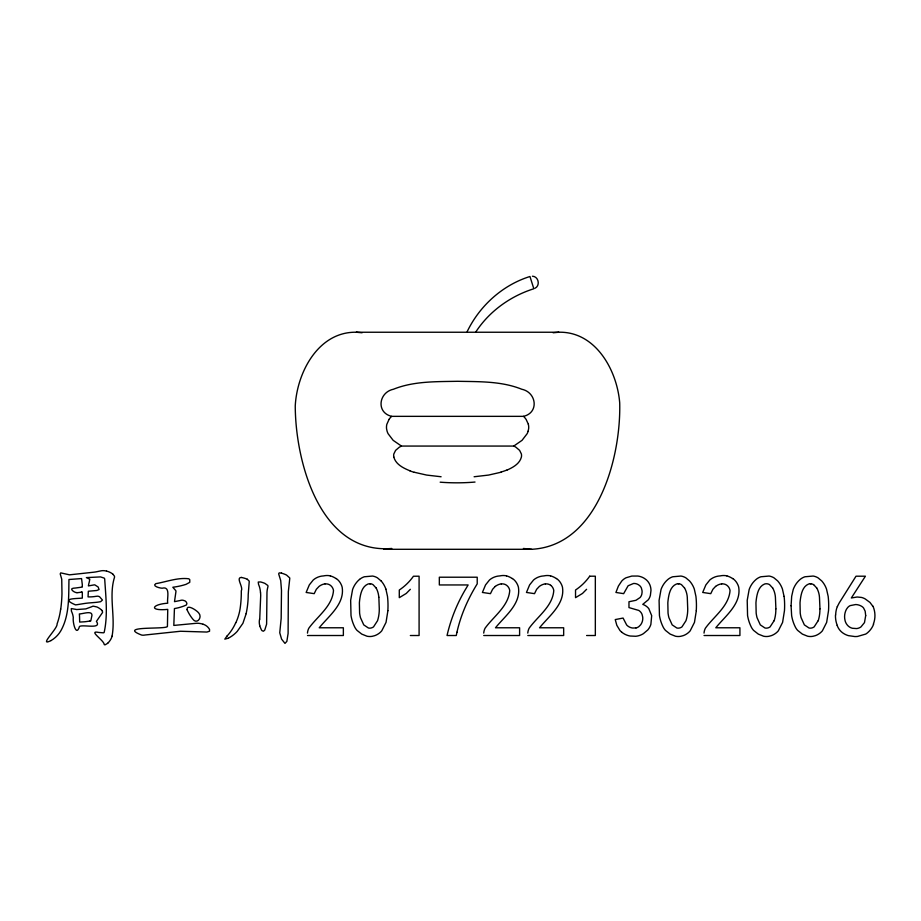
<?xml version="1.0" encoding="UTF-8"?>
<svg xmlns="http://www.w3.org/2000/svg" width="921" height="921" viewBox="0 0 921 921"><rect width="100%" height="100%" fill="white"/><g stroke="black" fill="none" stroke-linecap="round" stroke-linejoin="round"><path stroke-width="1.38" d="M387.902 610.681L386.037 622.389L381.755 630.839A16.164 16.164 0 0 1 376.827 634.742A17.441 17.441 0 0 1 374.594 635.697L372.314 636.296A13.792 13.792 0 0 1 367.007 636.215L361.757 634.109L357.049 630.413A15.012 15.012 0 0 1 354.712 627.017A39.707 39.707 0 0 1 351.235 616.805A33.283 33.283 0 0 1 351.005 615.412L350.659 600.308L352.57 589.624A22.875 22.875 0 0 1 353.376 587.598A23.013 23.013 0 0 1 359.547 579.401M696.334 610.681L694.469 622.389L690.186 630.839A16.164 16.164 0 0 1 685.27 634.742A17.441 17.441 0 0 1 683.037 635.697L680.757 636.296A13.792 13.792 0 0 1 675.438 636.215L670.189 634.109L665.492 630.413A15.012 15.012 0 0 1 663.143 627.017A39.707 39.707 0 0 1 659.666 616.805A33.283 33.283 0 0 1 659.436 615.412L659.091 600.308L661.002 589.624A22.875 22.875 0 0 1 661.808 587.598A23.013 23.013 0 0 1 667.978 579.401A14.736 14.736 0 0 1 672.779 576.765L680.953 576.051A13.539 13.539 0 0 1 685.88 577.858L689.564 580.967A24.073 24.073 0 0 1 694.319 589.095L695.931 596.405A80.921 80.921 0 0 1 696.276 610.669M246.16 613.662L242.914 623.31L237.192 631.426A32.385 32.385 0 0 1 228.097 638.311M112.097 635.985C115.62 616.644 108.574 596.106 114.526 577.214A2.855 2.855 0 0 0 114.342 575.993L112.742 574.036M528.113 431.212L528.619 428.829A12.364 11.409 -73.2 0 0 528.343 424.282M259.722 619.211L260.701 595.576A91.547 91.547 0 0 0 260.608 593.469L260.574 592.836M774.112 620.696L770.094 626.879A7.046 7.046 0 0 1 767.976 627.903L767.538 628.007A5.883 5.883 0 0 1 764.948 627.984L760.309 624.887L757.027 617.634A37.427 37.427 0 0 1 756.164 613.098L755.945 602.898A64.286 64.286 0 0 1 756.279 599.583C757.074 593.849 758.501 586.596 764.453 584.075A6.033 6.033 0 0 1 766.203 583.764A6.435 6.435 0 0 1 767.101 583.799A6.079 6.079 0 0 1 769.576 584.639L772.604 587.932M818.17 620.696L814.152 626.879A7.046 7.046 0 0 1 812.034 627.903L811.608 628.007A5.883 5.883 0 0 1 809.006 627.984L804.367 624.887L801.097 617.634A37.427 37.427 0 0 1 800.222 613.098L800.015 602.898A64.286 64.286 0 0 1 800.349 599.583C801.143 593.849 802.571 586.596 808.511 584.075A6.033 6.033 0 0 1 813.565 584.628M467.177 331.618C479.611 305.853 502.532 285.061 529.955 276.507L533.835 288.757C510.545 296.101 489.523 311.114 476.042 331.606M389.03 419.446L386.843 424.282A12.364 11.455 72.5 0 0 386.567 428.829L387.096 431.212A15.173 13.999 73.4 0 0 388.086 433.676L393.163 440.342L401.441 446.063L513.768 446.063L522.034 440.342L527.146 433.687A15.173 14.045 -73.5 0 0 528.136 431.212M410.34 589.302L406.253 593.446L399.288 597.671L399.288 590.027A54.143 54.143 0 0 0 413.448 576.235L419.09 576.201L419.09 635.513L410.34 635.513M586.596 589.302L582.498 593.446L575.533 597.671L575.533 590.027A54.143 54.143 0 0 0 589.693 576.235M227.119 635.87L224.816 639.139L228.074 638.265M107.722 643.295L105.144 644.792A1.681 1.681 0 0 1 104.234 644.596C104.43 640.832 89.256 631.242 96.993 632.128A78.849 78.849 0 0 0 98.835 632.462L103.382 632.819A1.646 1.646 0 0 0 104.142 632.474C107.987 615.458 105.788 596.486 104.695 578.975A2.303 2.303 0 0 0 104.188 578.1L100.539 576.914L86.378 577.605L89.786 579.228L89.256 582.06A31.97 31.97 0 0 0 88.404 585.917L94.057 584.904A2.809 2.809 0 0 1 94.84 584.893L98.156 587.011L99.065 589.544L96.809 590.488L88.324 591.247L88.048 596.889A38.682 38.682 0 0 0 95.83 596.359L97.419 596.175A5.181 5.181 0 0 1 99.583 596.773L102.438 600.043L100.654 601.678A51.737 51.737 0 0 1 94.725 602.472L88.324 603.013A83.12 83.12 0 0 0 82.245 603.854L77.03 604.694A34.986 34.986 0 0 1 75.453 604.867C60.326 598.316 74.52 598.777 82.314 598.109L82.314 591.984L81.462 592.134M495.245 586.412L492.585 589.302L490.456 593.654L482.397 592.456L485.551 584.916L489.535 579.942A17.211 17.211 0 0 1 497.743 576.132L499.93 575.89A15.553 15.553 0 0 1 506.469 575.832M715.559 586.412L712.889 589.302L710.759 593.654L702.7 592.456L705.866 584.916L709.849 579.942A17.211 17.211 0 0 1 718.046 576.132L720.245 575.89A15.553 15.553 0 0 1 726.784 575.832M534.997 288.273C540.512 285.591 538.578 276.427 532.442 276.208M50.943 640.579C37.865 647.175 57.965 628.433 57.067 623.966A71.055 71.055 0 0 0 60.659 609.126M401.441 446.063L399.622 447.03A24.257 21.92 40.8 0 0 399.23 447.272L395.604 450.369L393.843 453.915A7.748 6.977 56.9 0 0 393.797 456.989M523.508 416.35C539.338 412.677 536.506 392.277 521.781 389.249C501.496 381.064 479.104 381.731 457.599 381.294C436.105 381.731 413.713 381.064 393.428 389.249C378.704 392.277 375.872 412.677 391.701 416.35L523.508 416.35A21.39 20.078 -66.1 0 1 526.156 419.469L528.366 424.282M507.022 470.078C512.962 467.465 519.72 463.77 521.413 456.989A7.748 6.988 -56.7 0 0 521.355 453.903L519.605 450.369L515.979 447.272A26.778 24.199 -40.8 0 0 513.803 446.006M501.036 472.231L488.614 475.063L474.108 476.756M636.008 627.938L632.669 628.03A9.843 9.843 0 0 1 626.683 625.014L623.08 618.06L615.251 619.58L616.817 625.301L619.902 630.425A14.84 14.84 0 0 0 621.64 632.105M89.924 621.03L90.788 620.881L91.202 618.958A70.433 70.433 0 0 0 91.524 617.323C94.287 609.38 83.155 614.008 79.344 613.939A55.951 55.951 0 0 1 79.54 616.61L79.678 622.078L84.513 621.79A94.644 94.644 0 0 0 89.924 621.03M356.807 332.239C318.585 331.169 297.011 372.199 295.25 405.908C295.422 462.71 320.508 554.419 391.782 548.467M553.13 332.757L558.886 332.239L356.323 332.239L362.08 332.757M325.101 583.926L325.884 583.879A7.287 7.287 0 0 1 330.351 585.296A8.047 8.047 0 0 1 333.494 590.545C332.331 606.225 317.423 616.31 308.846 628.191A12.549 12.549 0 0 0 307.476 633.107M501.346 583.926L502.129 583.879A7.287 7.287 0 0 1 506.596 585.296A8.047 8.047 0 0 1 509.739 590.545C508.576 606.225 493.668 616.31 485.102 628.191A12.549 12.549 0 0 0 483.732 633.107M545.416 583.926L546.188 583.879A7.287 7.287 0 0 1 550.654 585.296M721.661 583.926L722.444 583.879A7.287 7.287 0 0 1 726.899 585.296A8.047 8.047 0 0 1 730.042 590.545C728.891 606.225 713.982 616.31 705.405 628.191A12.549 12.549 0 0 0 704.035 633.107M383.62 549.296L531.59 549.296C597.533 545.934 621.111 457.99 619.706 402.88C617.082 370.115 595.427 331.042 558.402 332.239M589.659 576.201L595.334 576.201L595.334 635.513L586.596 635.513M307.487 635.513L343.36 635.513L343.36 627.777L319.242 627.777C328.544 616.137 344.673 604.257 342.209 587.471A13.608 13.608 0 0 0 341.115 584.386A14.621 14.621 0 0 0 336.211 578.515M483.732 635.513L519.605 635.513L519.605 627.777L495.498 627.777C504.789 616.137 520.918 604.257 518.454 587.471A13.608 13.608 0 0 0 517.372 584.386A14.621 14.621 0 0 0 512.456 578.515M527.791 635.513L563.664 635.513L563.664 627.777L539.556 627.777C548.847 616.137 564.976 604.257 562.512 587.471A13.608 13.608 0 0 0 561.43 584.386A14.621 14.621 0 0 0 556.514 578.515M704.047 635.513L739.92 635.513L739.92 627.777L715.801 627.777C725.103 616.137 741.221 604.257 738.757 587.471A13.608 13.608 0 0 0 737.675 584.386A14.621 14.621 0 0 0 732.771 578.515M76.973 592.652C74.716 592.974 68.603 588.507 73.507 588.185A60.809 60.809 0 0 0 75.902 587.966L82.314 587.08A76.466 76.466 0 0 0 82.268 584.305L81.566 578.584L68.96 579.505C68.603 596.762 69.582 615.378 60.751 630.931A26.882 26.882 0 0 1 50.954 640.602M441.101 476.756L426.596 475.063L414.174 472.231M523.416 548.467L531.59 549.296M241.532 577.409C235.316 577.421 243.616 586.999 241.302 590.914A112.443 112.443 0 0 1 240.416 606.455A53.107 53.107 0 0 1 235.822 622.757M281.435 573.069L279.201 572.885L278.66 573.852L280.721 580.61L281.492 590.442L281.17 618.382L279.754 632.785L281.596 639.139L284.98 643.399L286.857 641.373L288.1 633.475L288.342 591.604L289.747 578.595A1.923 1.923 0 0 0 289.701 577.904L286.546 575.049A30.151 30.151 0 0 0 281.423 573.115M203.023 624.185L204.577 624.795A11.156 11.156 0 0 1 209.539 629.388L209.539 631.242L206.903 632.048L180.504 631.253L145 635.006A8.462 8.462 0 0 1 141.604 635.053C117.071 625.555 164.905 629.653 167.426 626.545L167.749 609.391C148.684 611.187 151.597 604.314 167.749 603.197C166.597 599.295 171.11 585.779 162.108 588.208C160.07 588.185 151.654 586.124 155.787 583.661C166.574 581.807 177.834 577.363 188.69 578.768A3.811 3.811 0 0 1 189.772 579.712L189.772 582.337L185.95 584.386A72.897 72.897 0 0 1 172.814 587.241L175.807 590.672A3.212 3.212 0 0 1 175.923 591.743L174.495 601.655L179.48 600.665A47.593 47.593 0 0 0 180.85 600.331A4.824 4.824 0 0 1 183.129 600.285C186.583 600.527 188.989 605.085 184.315 605.88A48.191 48.191 0 0 1 174.437 608.562L173.816 625.428L194.815 623.436A16.992 16.992 0 0 1 203 624.242M409.868 470.758C403.34 468.121 395.719 464.38 393.797 456.989M247.3 579.297L249.027 580.921A2.36 2.36 0 0 1 249.234 581.658L248.21 594.632A90.88 90.88 0 0 1 246.137 613.662M813.646 584.639L816.662 587.932M381.133 580.967L377.449 577.858A13.539 13.539 0 0 0 372.521 576.051L364.348 576.765A14.736 14.736 0 0 0 359.558 579.424M101.805 610.416L102.53 611.774A1.669 1.669 0 0 1 102.461 612.626L96.429 621.376C102.162 629.642 83.374 624.265 79.494 626.43C76.201 637.551 72.517 622.159 73.289 617.634A19.514 19.514 0 0 0 71.424 611.21L71.274 608.574L75.959 609.38A27.745 27.745 0 0 1 76.57 609.552L85.837 608.896L91.812 606.697A3.592 3.592 0 0 1 93.251 606.168L96.866 606.951A16.866 16.866 0 0 1 101.874 610.347M684.476 587.932L681.459 584.639A6.033 6.033 0 0 0 676.325 584.075C670.384 586.596 668.957 593.849 668.162 599.583A64.286 64.286 0 0 0 667.829 602.898L668.036 613.098A37.427 37.427 0 0 0 668.911 617.634L672.18 624.887L676.82 627.984A5.883 5.883 0 0 0 679.422 628.018L679.848 627.903A7.046 7.046 0 0 0 681.966 626.879L685.984 620.696A37.519 37.519 0 0 0 687.722 608.885L687.285 597.188A22.795 22.795 0 0 0 684.545 587.897M376.044 587.932L373.017 584.639A6.033 6.033 0 0 0 367.893 584.075C361.953 586.596 360.525 593.849 359.72 599.583A64.286 64.286 0 0 0 359.386 602.898L359.604 613.098A37.427 37.427 0 0 0 360.468 617.634L363.749 624.887L368.388 627.984A5.883 5.883 0 0 0 370.99 628.018L371.416 627.903A7.046 7.046 0 0 0 373.535 626.879L377.552 620.696A37.519 37.519 0 0 0 379.279 608.885L378.853 597.188M872.855 606.294L870 602.461L865.245 598.961A14.022 14.022 0 0 0 861.434 597.43L857.129 597.004L851.338 597.971L865.406 576.201L856.012 576.201L839.307 602.795A61.339 61.339 0 0 0 837.396 606.594M837.154 625.382L837.684 626.717A15.415 15.415 0 0 0 842.404 632.646L842.991 633.061A18.558 18.558 0 0 0 848.368 635.628L854.815 636.549A30.347 30.347 0 0 0 857.474 636.457L865.648 634.097A13.458 13.458 0 0 0 867.881 632.451A20.504 20.504 0 0 0 873.615 624.196M187.09 609.656C186.479 603.543 197.129 610.554 198.867 613.19C202.551 617.415 196.898 624.841 192.811 619.131A41.272 41.272 0 0 1 187.021 609.679M385.887 589.095L387.499 596.405A80.921 80.921 0 0 1 387.845 610.669M259.676 625.785L261.46 629.976A6.723 6.723 0 0 0 262.105 630.712L263.441 631.23L264.753 630.091L266.606 624.139L266.963 593.976A23.163 23.163 0 0 1 267.389 589.014L267.999 586.355A2.349 2.349 0 0 0 267.712 585.399L264.914 583.396A33.271 33.271 0 0 0 260.655 581.968L258.237 582.037L258.559 584.421A23.462 23.462 0 0 1 260.493 592.848M784.059 596.405L782.447 589.095A24.073 24.073 0 0 0 777.704 580.955L774.008 577.858A13.539 13.539 0 0 0 769.07 576.051L760.907 576.765A14.736 14.736 0 0 0 756.118 579.424A23.013 23.013 0 0 0 749.936 587.598A22.875 22.875 0 0 0 749.13 589.624L747.219 600.308L747.553 615.412A33.283 33.283 0 0 0 747.794 616.805A39.707 39.707 0 0 0 751.271 627.017A15.012 15.012 0 0 0 753.608 630.413L758.317 634.109L763.567 636.215A13.792 13.792 0 0 0 768.874 636.296L771.153 635.697A17.441 17.441 0 0 0 773.387 634.73A16.164 16.164 0 0 0 778.314 630.839L782.597 622.389L784.462 610.681A80.921 80.921 0 0 0 784.116 596.405M819.966 608.885L819.471 597.188A22.795 22.795 0 0 0 816.72 587.897M775.896 608.885L775.413 597.188A22.795 22.795 0 0 0 772.661 587.897M388.984 419.412A21.39 20.147 61.9 0 1 391.69 416.338M414.139 472.323A68.764 67.567 -70.5 0 1 409.845 470.815M475.017 482.051A148.534 102.381 -0.4 0 1 440.169 482.178M506.987 469.998A65.633 64.286 48 0 1 500.978 472.059M835.669 614.929A25.178 25.178 0 0 1 837.293 606.559M837.212 625.359A26.398 26.398 0 0 1 835.474 614.929M872.993 606.225A23.635 23.635 0 0 1 873.373 624.104M819.909 608.885A37.519 37.519 0 0 1 818.239 620.719M810.261 583.764A6.435 6.435 0 0 1 811.159 583.799M775.839 608.885A37.519 37.519 0 0 1 774.17 620.719M715.594 586.447A12.583 12.583 0 0 1 721.65 583.856M726.784 575.855A19.997 19.997 0 0 1 732.69 578.63M678.075 583.764A6.435 6.435 0 0 1 678.973 583.799M636.008 627.938A7.356 7.356 0 0 0 638.863 626.614L640.567 624.899A10.638 10.638 0 0 0 642.777 618.498A12.572 12.572 0 0 0 642.674 616.943L642.121 614.583A8.185 8.185 0 0 0 639.519 610.968A8.082 8.082 0 0 0 638.713 610.416L628.974 607.595L628.974 601.747L635.962 600.296L640.107 597.522A8.174 8.174 0 0 0 641.833 594.114L642.087 592.099A11.685 11.685 0 0 0 642.006 590.476L641.373 588.035A6.954 6.954 0 0 0 639.761 585.733L638.61 584.847A9.314 9.314 0 0 0 637.286 584.144A8.289 8.289 0 0 0 633.521 583.488L628.11 585.768L623.655 593.654L615.919 592.456L618.394 586.078L621.663 581.151A14.299 14.299 0 0 1 626.038 577.778L631.806 576.074L637.85 576.039A16.647 16.647 0 0 1 643.123 577.686A16.9 16.9 0 0 1 644.286 578.353L645.863 579.47A13.447 13.447 0 0 1 649.892 584.904A15.208 15.208 0 0 1 650.974 590.522L650.387 595.311A12.503 12.503 0 0 1 648.234 599.847L642.754 604.372A13.216 13.216 0 0 1 648.798 608.62L651.688 615.677L650.871 624.415A15.945 15.945 0 0 1 647.774 629.964L643.33 633.706A17.821 17.821 0 0 1 635.801 636.273L630.068 636.02A18.478 18.478 0 0 1 621.629 632.105M527.791 633.107A12.549 12.549 0 0 1 529.161 628.18C537.714 616.31 552.681 606.225 553.774 590.557A8.047 8.047 0 0 0 550.666 585.284M545.405 583.856A12.583 12.583 0 0 0 539.338 586.447L536.644 589.302L534.514 593.654L526.455 592.456L529.61 584.916L533.604 579.942A17.211 17.211 0 0 1 541.801 576.132L543.989 575.89A15.553 15.553 0 0 1 550.528 575.832M550.528 575.855A19.997 19.997 0 0 1 556.445 578.63M495.279 586.447A12.583 12.583 0 0 1 501.346 583.856M506.469 575.855A19.997 19.997 0 0 1 512.375 578.63M376.102 587.897A22.795 22.795 0 0 1 378.796 597.199M369.643 583.764A6.435 6.435 0 0 1 370.541 583.799M381.144 580.955A24.073 24.073 0 0 1 385.876 589.095M325.09 583.856A12.583 12.583 0 0 0 319.034 586.447L316.329 589.302L314.199 593.654L306.14 592.456L309.306 584.916L313.29 579.942A17.211 17.211 0 0 1 321.487 576.132L323.685 575.89A15.553 15.553 0 0 1 330.225 575.832M330.225 575.855A19.997 19.997 0 0 1 336.13 578.63M259.803 625.75A13.044 13.044 0 0 1 259.595 619.188M241.521 577.49A29.76 29.76 0 0 1 247.323 579.217M235.741 622.723A49.584 49.584 0 0 1 227.188 635.927M81.451 592.088A30.485 30.485 0 0 1 76.973 592.698M60.74 609.138A142.433 142.433 0 0 0 61.972 593.561L61.742 579.309A37.715 37.715 0 0 0 61.546 578.515L60.21 573.875L60.751 572.885L69.535 574.831L93.919 572.183A94.759 94.759 0 0 0 96.037 571.872L100.113 571.02A12.318 12.318 0 0 1 106.514 571.112M106.525 571.066A17.326 17.326 0 0 1 112.753 574.025M112.178 636.008A16.025 16.025 0 0 1 107.688 643.249M791.081 605.742L791.623 615.412A33.283 33.283 0 0 0 791.853 616.805A39.707 39.707 0 0 0 795.33 627.017A15.012 15.012 0 0 0 797.678 630.413L802.375 634.109L807.625 636.215A13.792 13.792 0 0 0 812.944 636.296L815.223 635.697A17.441 17.441 0 0 0 817.457 634.73A16.164 16.164 0 0 0 822.372 630.839L826.655 622.389L828.52 610.681A80.921 80.921 0 0 0 828.175 596.405L826.517 589.095A24.073 24.073 0 0 0 821.762 580.955L818.067 577.858A13.539 13.539 0 0 0 813.139 576.051L804.966 576.765A14.736 14.736 0 0 0 800.176 579.424A23.013 23.013 0 0 0 794.006 587.598A22.875 22.875 0 0 0 793.188 589.624L791.68 596.278L791.081 605.742M865.694 615.596L864.485 622.596L860.951 626.936A9.383 9.383 0 0 1 856.645 628.571L852.397 628.272A9.717 9.717 0 0 1 847.746 625.543A11.19 11.19 0 0 1 845.087 620.673L844.684 618.509A15.876 15.876 0 0 1 846.434 609.288L847.7 607.515A8.208 8.208 0 0 1 850.175 605.615L855.678 604.544A12.1 12.1 0 0 1 861.906 606.479A7.069 7.069 0 0 1 863.564 607.975L865.164 611.187L865.694 615.596M456.943 632.255L456.263 635.513L447.042 635.513A161.221 161.221 0 0 1 464.541 590.994L468.133 584.95L439.329 584.95L439.329 577.214L477.216 577.214L477.216 583.868C467.983 598.8 460.776 615.09 456.943 632.255"/></g></svg>
